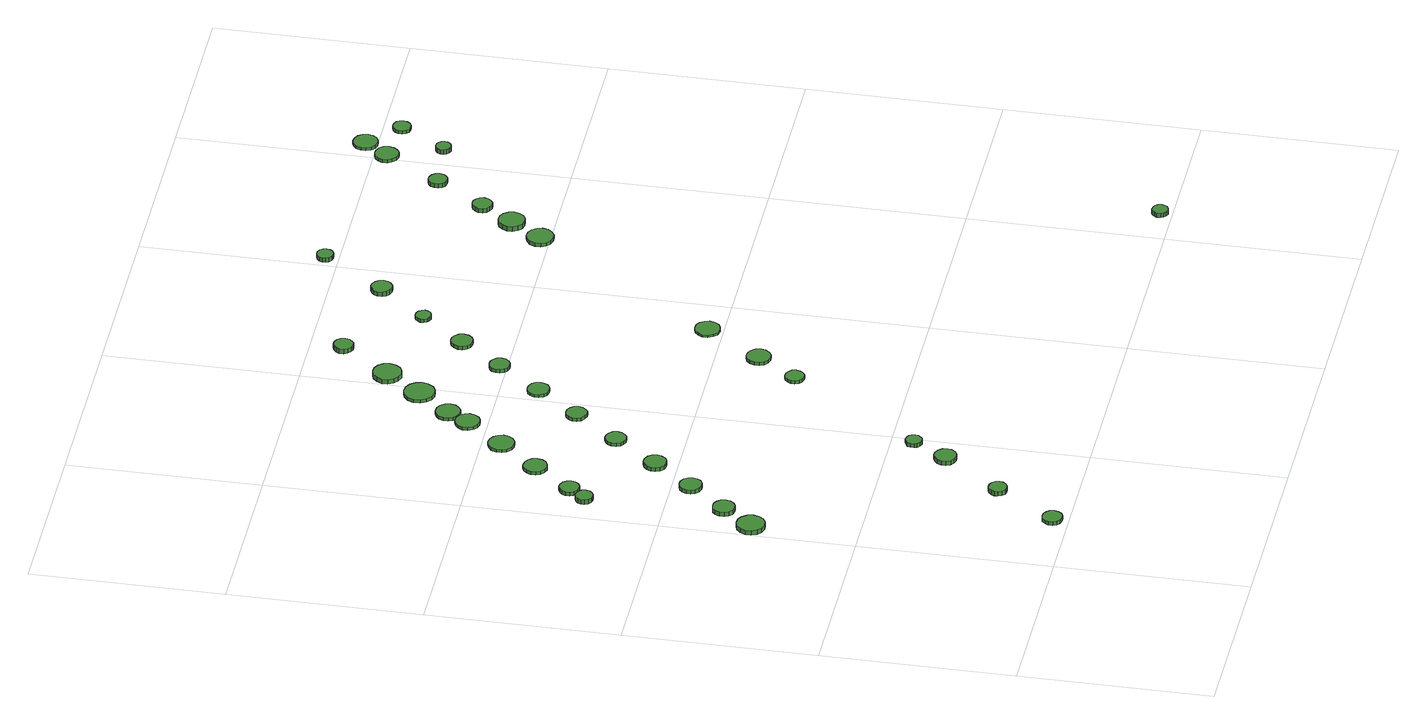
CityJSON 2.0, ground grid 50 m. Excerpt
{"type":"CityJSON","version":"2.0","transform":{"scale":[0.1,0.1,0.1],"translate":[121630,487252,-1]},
"CityObjects":{
"tree1":{"type":"SolitaryVegetationObject","attributes":{"function":"something"},"geometry":[{"type":"MultiSurface","lod":"1","boundaries":[[[0,1,2,3,4,5,6,7,8,9,10,11,12,13,14]],[[15,16,17,18,19,20,21,22,23,24,25,26,27,28,29]],[[0,29,28,1]],[[1,28,27,2]],[[2,27,26,3]],[[3,26,25,4]],[[4,25,24,5]],[[5,24,23,6]],[[6,23,22,7]],[[7,22,21,8]],[[8,21,20,9]],[[9,20,19,10]],[[10,19,18,11]],[[11,18,17,12]],[[12,17,16,13]],[[13,16,15,14]],[[14,15,29,0]]]}]},
"tree2":{"type":"SolitaryVegetationObject","attributes":{"function":"something"},"geometry":[{"type":"MultiSurface","lod":"1","boundaries":[[[30,31,32,33,34,35,36,37,38,39,40,41,42,43,44]],[[45,46,47,48,49,50,51,52,53,54,55,56,57,58,59]],[[30,59,58,31]],[[31,58,57,32]],[[32,57,56,33]],[[33,56,55,34]],[[34,55,54,35]],[[35,54,53,36]],[[36,53,52,37]],[[37,52,51,38]],[[38,51,50,39]],[[39,50,49,40]],[[40,49,48,41]],[[41,48,47,42]],[[42,47,46,43]],[[43,46,45,44]],[[44,45,59,30]]]}]},
"tree3":{"type":"SolitaryVegetationObject","attributes":{"function":"something"},"geometry":[{"type":"MultiSurface","lod":"1","boundaries":[[[60,61,62,63,64,65,66,67,68,69,70,71,72,73,74]],[[75,76,77,78,79,80,81,82,83,84,85,86,87,88,89]],[[60,89,88,61]],[[61,88,87,62]],[[62,87,86,63]],[[63,86,85,64]],[[64,85,84,65]],[[65,84,83,66]],[[66,83,82,67]],[[67,82,81,68]],[[68,81,80,69]],[[69,80,79,70]],[[70,79,78,71]],[[71,78,77,72]],[[72,77,76,73]],[[73,76,75,74]],[[74,75,89,60]]]}]},
"tree4":{"type":"SolitaryVegetationObject","attributes":{"function":"something"},"geometry":[{"type":"MultiSurface","lod":"1","boundaries":[[[90,91,92,93,94,95,96,97,98,99,100,101,102,103,104]],[[105,106,107,108,109,110,111,112,113,114,115,116,117,118,119]],[[90,119,118,91]],[[91,118,117,92]],[[92,117,116,93]],[[93,116,115,94]],[[94,115,114,95]],[[95,114,113,96]],[[96,113,112,97]],[[97,112,111,98]],[[98,111,110,99]],[[99,110,109,100]],[[100,109,108,101]],[[101,108,107,102]],[[102,107,106,103]],[[103,106,105,104]],[[104,105,119,90]]]}]},
"tree5":{"type":"SolitaryVegetationObject","attributes":{"function":"something"},"geometry":[{"type":"MultiSurface","lod":"1","boundaries":[[[120,121,122,123,124,125,126,127,128,129,130,131,132,133,134]],[[135,136,137,138,139,140,141,142,143,144,145,146,147,148,149]],[[120,149,148,121]],[[121,148,147,122]],[[122,147,146,123]],[[123,146,145,124]],[[124,145,144,125]],[[125,144,143,126]],[[126,143,142,127]],[[127,142,141,128]],[[128,141,140,129]],[[129,140,139,130]],[[130,139,138,131]],[[131,138,137,132]],[[132,137,136,133]],[[133,136,135,134]],[[134,135,149,120]]]}]},
"tree6":{"type":"SolitaryVegetationObject","attributes":{"function":"something"},"geometry":[{"type":"MultiSurface","lod":"1","boundaries":[[[150,151,152,153,154,155,156,157,158,159,160,161,162,163,164]],[[165,166,167,168,169,170,171,172,173,174,175,176,177,178,179]],[[150,179,178,151]],[[151,178,177,152]],[[152,177,176,153]],[[153,176,175,154]],[[154,175,174,155]],[[155,174,173,156]],[[156,173,172,157]],[[157,172,171,158]],[[158,171,170,159]],[[159,170,169,160]],[[160,169,168,161]],[[161,168,167,162]],[[162,167,166,163]],[[163,166,165,164]],[[164,165,179,150]]]}]},
"tree7":{"type":"SolitaryVegetationObject","attributes":{"function":"something"},"geometry":[{"type":"MultiSurface","lod":"1","boundaries":[[[180,181,182,183,184,185,186,187,188,189,190,191,192,193,194]],[[195,196,197,198,199,200,201,202,203,204,205,206,207,208,209]],[[180,209,208,181]],[[181,208,207,182]],[[182,207,206,183]],[[183,206,205,184]],[[184,205,204,185]],[[185,204,203,186]],[[186,203,202,187]],[[187,202,201,188]],[[188,201,200,189]],[[189,200,199,190]],[[190,199,198,191]],[[191,198,197,192]],[[192,197,196,193]],[[193,196,195,194]],[[194,195,209,180]]]}]},
"tree8":{"type":"SolitaryVegetationObject","attributes":{"function":"something"},"geometry":[{"type":"MultiSurface","lod":"1","boundaries":[[[210,211,212,213,214,215,216,217,218,219,220,221,222,223,224]],[[225,226,227,228,229,230,231,232,233,234,235,236,237,238,239]],[[210,239,238,211]],[[211,238,237,212]],[[212,237,236,213]],[[213,236,235,214]],[[214,235,234,215]],[[215,234,233,216]],[[216,233,232,217]],[[217,232,231,218]],[[218,231,230,219]],[[219,230,229,220]],[[220,229,228,221]],[[221,228,227,222]],[[222,227,226,223]],[[223,226,225,224]],[[224,225,239,210]]]}]},
"tree9":{"type":"SolitaryVegetationObject","attributes":{"function":"something"},"geometry":[{"type":"MultiSurface","lod":"1","boundaries":[[[240,241,242,243,244,245,246,247,248,249,250,251,252,253,254]],[[255,256,257,258,259,260,261,262,263,264,265,266,267,268,269]],[[240,269,268,241]],[[241,268,267,242]],[[242,267,266,243]],[[243,266,265,244]],[[244,265,264,245]],[[245,264,263,246]],[[246,263,262,247]],[[247,262,261,248]],[[248,261,260,249]],[[249,260,259,250]],[[250,259,258,251]],[[251,258,257,252]],[[252,257,256,253]],[[253,256,255,254]],[[254,255,269,240]]]}]},
"tree10":{"type":"SolitaryVegetationObject","attributes":{"function":"something"},"geometry":[{"type":"MultiSurface","lod":"1","boundaries":[[[270,271,272,273,274,275,276,277,278,279,280,281,282,283,284]],[[285,286,287,288,289,290,291,292,293,294,295,296,297,298,299]],[[270,299,298,271]],[[271,298,297,272]],[[272,297,296,273]],[[273,296,295,274]],[[274,295,294,275]],[[275,294,293,276]],[[276,293,292,277]],[[277,292,291,278]],[[278,291,290,279]],[[279,290,289,280]],[[280,289,288,281]],[[281,288,287,282]],[[282,287,286,283]],[[283,286,285,284]],[[284,285,299,270]]]}]},
"tree11":{"type":"SolitaryVegetationObject","attributes":{"function":"something"},"geometry":[{"type":"MultiSurface","lod":"1","boundaries":[[[300,301,302,303,304,305,306,307,308,309,310,311,312,313,314]],[[315,316,317,318,319,320,321,322,323,324,325,326,327,328,329]],[[300,329,328,301]],[[301,328,327,302]],[[302,327,326,303]],[[303,326,325,304]],[[304,325,324,305]],[[305,324,323,306]],[[306,323,322,307]],[[307,322,321,308]],[[308,321,320,309]],[[309,320,319,310]],[[310,319,318,311]],[[311,318,317,312]],[[312,317,316,313]],[[313,316,315,314]],[[314,315,329,300]]]}]},
"tree12":{"type":"SolitaryVegetationObject","attributes":{"function":"something"},"geometry":[{"type":"MultiSurface","lod":"1","boundaries":[[[330,331,332,333,334,335,336,337,338,339,340,341,342,343,344]],[[345,346,347,348,349,350,351,352,353,354,355,356,357,358,359]],[[330,359,358,331]],[[331,358,357,332]],[[332,357,356,333]],[[333,356,355,334]],[[334,355,354,335]],[[335,354,353,336]],[[336,353,352,337]],[[337,352,351,338]],[[338,351,350,339]],[[339,350,349,340]],[[340,349,348,341]],[[341,348,347,342]],[[342,347,346,343]],[[343,346,345,344]],[[344,345,359,330]]]}]},
"tree13":{"type":"SolitaryVegetationObject","attributes":{"function":"something"},"geometry":[{"type":"MultiSurface","lod":"1","boundaries":[[[360,361,362,363,364,365,366,367,368,369,370,371,372,373,374]],[[375,376,377,378,379,380,381,382,383,384,385,386,387,388,389]],[[360,389,388,361]],[[361,388,387,362]],[[362,387,386,363]],[[363,386,385,364]],[[364,385,384,365]],[[365,384,383,366]],[[366,383,382,367]],[[367,382,381,368]],[[368,381,380,369]],[[369,380,379,370]],[[370,379,378,371]],[[371,378,377,372]],[[372,377,376,373]],[[373,376,375,374]],[[374,375,389,360]]]}]},
"tree14":{"type":"SolitaryVegetationObject","attributes":{"function":"something"},"geometry":[{"type":"MultiSurface","lod":"1","boundaries":[[[390,391,392,393,394,395,396,397,398,399,400,401,402,403,404]],[[405,406,407,408,409,410,411,412,413,414,415,416,417,418,419]],[[390,419,418,391]],[[391,418,417,392]],[[392,417,416,393]],[[393,416,415,394]],[[394,415,414,395]],[[395,414,413,396]],[[396,413,412,397]],[[397,412,411,398]],[[398,411,410,399]],[[399,410,409,400]],[[400,409,408,401]],[[401,408,407,402]],[[402,407,406,403]],[[403,406,405,404]],[[404,405,419,390]]]}]},
"tree15":{"type":"SolitaryVegetationObject","attributes":{"function":"something"},"geometry":[{"type":"MultiSurface","lod":"1","boundaries":[[[420,421,422,423,424,425,426,427,428,429,430,431,432,433,434]],[[435,436,437,438,439,440,441,442,443,444,445,446,447,448,449]],[[420,449,448,421]],[[421,448,447,422]],[[422,447,446,423]],[[423,446,445,424]],[[424,445,444,425]],[[425,444,443,426]],[[426,443,442,427]],[[427,442,441,428]],[[428,441,440,429]],[[429,440,439,430]],[[430,439,438,431]],[[431,438,437,432]],[[432,437,436,433]],[[433,436,435,434]],[[434,435,449,420]]]}]},
"tree16":{"type":"SolitaryVegetationObject","attributes":{"function":"something"},"geometry":[{"type":"MultiSurface","lod":"1","boundaries":[[[450,451,452,453,454,455,456,457,458,459,460,461,462,463,464]],[[465,466,467,468,469,470,471,472,473,474,475,476,477,478,479]],[[450,479,478,451]],[[451,478,477,452]],[[452,477,476,453]],[[453,476,475,454]],[[454,475,474,455]],[[455,474,473,456]],[[456,473,472,457]],[[457,472,471,458]],[[458,471,470,459]],[[459,470,469,460]],[[460,469,468,461]],[[461,468,467,462]],[[462,467,466,463]],[[463,466,465,464]],[[464,465,479,450]]]}]},
"tree17":{"type":"SolitaryVegetationObject","attributes":{"function":"something"},"geometry":[{"type":"MultiSurface","lod":"1","boundaries":[[[480,481,482,483,484,485,486,487,488,489,490,491,492,493,494]],[[495,496,497,498,499,500,501,502,503,504,505,506,507,508,509]],[[480,509,508,481]],[[481,508,507,482]],[[482,507,506,483]],[[483,506,505,484]],[[484,505,504,485]],[[485,504,503,486]],[[486,503,502,487]],[[487,502,501,488]],[[488,501,500,489]],[[489,500,499,490]],[[490,499,498,491]],[[491,498,497,492]],[[492,497,496,493]],[[493,496,495,494]],[[494,495,509,480]]]}]},
"tree18":{"type":"SolitaryVegetationObject","attributes":{"function":"something"},"geometry":[{"type":"MultiSurface","lod":"1","boundaries":[[[510,511,512,513,514,515,516,517,518,519,520,521,522,523,524]],[[525,526,527,528,529,530,531,532,533,534,535,536,537,538,539]],[[510,539,538,511]],[[511,538,537,512]],[[512,537,536,513]],[[513,536,535,514]],[[514,535,534,515]],[[515,534,533,516]],[[516,533,532,517]],[[517,532,531,518]],[[518,531,530,519]],[[519,530,529,520]],[[520,529,528,521]],[[521,528,527,522]],[[522,527,526,523]],[[523,526,525,524]],[[524,525,539,510]]]}]},
"tree19":{"type":"SolitaryVegetationObject","attributes":{"function":"something"},"geometry":[{"type":"MultiSurface","lod":"1","boundaries":[[[540,541,542,543,544,545,546,547,548,549,550,551,552,553,554]],[[555,556,557,558,559,560,561,562,563,564,565,566,567,568,569]],[[540,569,568,541]],[[541,568,567,542]],[[542,567,566,543]],[[543,566,565,544]],[[544,565,564,545]],[[545,564,563,546]],[[546,563,562,547]],[[547,562,561,548]],[[548,561,560,549]],[[549,560,559,550]],[[550,559,558,551]],[[551,558,557,552]],[[552,557,556,553]],[[553,556,555,554]],[[554,555,569,540]]]}]},
"tree20":{"type":"SolitaryVegetationObject","attributes":{"function":"something"},"geometry":[{"type":"MultiSurface","lod":"1","boundaries":[[[570,571,572,573,574,575,576,577,578,579,580,581,582,583,584]],[[585,586,587,588,589,590,591,592,593,594,595,596,597,598,599]],[[570,599,598,571]],[[571,598,597,572]],[[572,597,596,573]],[[573,596,595,574]],[[574,595,594,575]],[[575,594,593,576]],[[576,593,592,577]],[[577,592,591,578]],[[578,591,590,579]],[[579,590,589,580]],[[580,589,588,581]],[[581,588,587,582]],[[582,587,586,583]],[[583,586,585,584]],[[584,585,599,570]]]}]},
"tree21":{"type":"SolitaryVegetationObject","attributes":{"function":"something"},"geometry":[{"type":"MultiSurface","lod":"1","boundaries":[[[600,601,602,603,604,605,606,607,608,609,610,611,612,613,614]],[[615,616,617,618,619,620,621,622,623,624,625,626,627,628,629]],[[600,629,628,601]],[[601,628,627,602]],[[602,627,626,603]],[[603,626,625,604]],[[604,625,624,605]],[[605,624,623,606]],[[606,623,622,607]],[[607,622,621,608]],[[608,621,620,609]],[[609,620,619,610]],[[610,619,618,611]],[[611,618,617,612]],[[612,617,616,613]],[[613,616,615,614]],[[614,615,629,600]]]}]},
"tree22":{"type":"SolitaryVegetationObject","attributes":{"function":"something"},"geometry":[{"type":"MultiSurface","lod":"1","boundaries":[[[630,631,632,633,634,635,636,637,638,639,640,641,642,643,644]],[[645,646,647,648,649,650,651,652,653,654,655,656,657,658,659]],[[630,659,658,631]],[[631,658,657,632]],[[632,657,656,633]],[[633,656,655,634]],[[634,655,654,635]],[[635,654,653,636]],[[636,653,652,637]],[[637,652,651,638]],[[638,651,650,639]],[[639,650,649,640]],[[640,649,648,641]],[[641,648,647,642]],[[642,647,646,643]],[[643,646,645,644]],[[644,645,659,630]]]}]},
"tree23":{"type":"SolitaryVegetationObject","attributes":{"function":"something"},"geometry":[{"type":"MultiSurface","lod":"1","boundaries":[[[660,661,662,663,664,665,666,667,668,669,670,671,672,673,674]],[[675,676,677,678,679,680,681,682,683,684,685,686,687,688,689]],[[660,689,688,661]],[[661,688,687,662]],[[662,687,686,663]],[[663,686,685,664]],[[664,685,684,665]],[[665,684,683,666]],[[666,683,682,667]],[[667,682,681,668]],[[668,681,680,669]],[[669,680,679,670]],[[670,679,678,671]],[[671,678,677,672]],[[672,677,676,673]],[[673,676,675,674]],[[674,675,689,660]]]}]},
"tree24":{"type":"SolitaryVegetationObject","attributes":{"function":"something"},"geometry":[{"type":"MultiSurface","lod":"1","boundaries":[[[690,691,692,693,694,695,696,697,698,699,700,701,702,703,704]],[[705,706,707,708,709,710,711,712,713,714,715,716,717,718,719]],[[690,719,718,691]],[[691,718,717,692]],[[692,717,716,693]],[[693,716,715,694]],[[694,715,714,695]],[[695,714,713,696]],[[696,713,712,697]],[[697,712,711,698]],[[698,711,710,699]],[[699,710,709,700]],[[700,709,708,701]],[[701,708,707,702]],[[702,707,706,703]],[[703,706,705,704]],[[704,705,719,690]]]}]},
"tree25":{"type":"SolitaryVegetationObject","attributes":{"function":"something"},"geometry":[{"type":"MultiSurface","lod":"1","boundaries":[[[720,721,722,723,724,725,726,727,728,729,730,731,732,733,734]],[[735,736,737,738,739,740,741,742,743,744,745,746,747,748,749]],[[720,749,748,721]],[[721,748,747,722]],[[722,747,746,723]],[[723,746,745,724]],[[724,745,744,725]],[[725,744,743,726]],[[726,743,742,727]],[[727,742,741,728]],[[728,741,740,729]],[[729,740,739,730]],[[730,739,738,731]],[[731,738,737,732]],[[732,737,736,733]],[[733,736,735,734]],[[734,735,749,720]]]}]},
"tree26":{"type":"SolitaryVegetationObject","attributes":{"function":"something"},"geometry":[{"type":"MultiSurface","lod":"1","boundaries":[[[750,751,752,753,754,755,756,757,758,759,760,761,762,763,764]],[[765,766,767,768,769,770,771,772,773,774,775,776,777,778,779]],[[750,779,778,751]],[[751,778,777,752]],[[752,777,776,753]],[[753,776,775,754]],[[754,775,774,755]],[[755,774,773,756]],[[756,773,772,757]],[[757,772,771,758]],[[758,771,770,759]],[[759,770,769,760]],[[760,769,768,761]],[[761,768,767,762]],[[762,767,766,763]],[[763,766,765,764]],[[764,765,779,750]]]}]},
"tree27":{"type":"SolitaryVegetationObject","attributes":{"function":"something"},"geometry":[{"type":"MultiSurface","lod":"1","boundaries":[[[780,781,782,783,784,785,786,787,788,789,790,791,792,793,794]],[[795,796,797,798,799,800,801,802,803,804,805,806,807,808,809]],[[780,809,808,781]],[[781,808,807,782]],[[782,807,806,783]],[[783,806,805,784]],[[784,805,804,785]],[[785,804,803,786]],[[786,803,802,787]],[[787,802,801,788]],[[788,801,800,789]],[[789,800,799,790]],[[790,799,798,791]],[[791,798,797,792]],[[792,797,796,793]],[[793,796,795,794]],[[794,795,809,780]]]}]},
"tree28":{"type":"SolitaryVegetationObject","attributes":{"function":"something"},"geometry":[{"type":"MultiSurface","lod":"1","boundaries":[[[810,811,812,813,814,815,816,817,818,819,820,821,822,823,824]],[[825,826,827,828,829,830,831,832,833,834,835,836,837,838,839]],[[810,839,838,811]],[[811,838,837,812]],[[812,837,836,813]],[[813,836,835,814]],[[814,835,834,815]],[[815,834,833,816]],[[816,833,832,817]],[[817,832,831,818]],[[818,831,830,819]],[[819,830,829,820]],[[820,829,828,821]],[[821,828,827,822]],[[822,827,826,823]],[[823,826,825,824]],[[824,825,839,810]]]}]},
"tree29":{"type":"SolitaryVegetationObject","attributes":{"function":"something"},"geometry":[{"type":"MultiSurface","lod":"1","boundaries":[[[840,841,842,843,844,845,846,847,848,849,850,851,852,853,854]],[[855,856,857,858,859,860,861,862,863,864,865,866,867,868,869]],[[840,869,868,841]],[[841,868,867,842]],[[842,867,866,843]],[[843,866,865,844]],[[844,865,864,845]],[[845,864,863,846]],[[846,863,862,847]],[[847,862,861,848]],[[848,861,860,849]],[[849,860,859,850]],[[850,859,858,851]],[[851,858,857,852]],[[852,857,856,853]],[[853,856,855,854]],[[854,855,869,840]]]}]},
"tree30":{"type":"SolitaryVegetationObject","attributes":{"function":"something"},"geometry":[{"type":"MultiSurface","lod":"1","boundaries":[[[870,871,872,873,874,875,876,877,878,879,880,881,882,883,884]],[[885,886,887,888,889,890,891,892,893,894,895,896,897,898,899]],[[870,899,898,871]],[[871,898,897,872]],[[872,897,896,873]],[[873,896,895,874]],[[874,895,894,875]],[[875,894,893,876]],[[876,893,892,877]],[[877,892,891,878]],[[878,891,890,879]],[[879,890,889,880]],[[880,889,888,881]],[[881,888,887,882]],[[882,887,886,883]],[[883,886,885,884]],[[884,885,899,870]]]}]},
"tree31":{"type":"SolitaryVegetationObject","attributes":{"function":"something"},"geometry":[{"type":"MultiSurface","lod":"1","boundaries":[[[900,901,902,903,904,905,906,907,908,909,910,911,912,913,914]],[[915,916,917,918,919,920,921,922,923,924,925,926,927,928,929]],[[900,929,928,901]],[[901,928,927,902]],[[902,927,926,903]],[[903,926,925,904]],[[904,925,924,905]],[[905,924,923,906]],[[906,923,922,907]],[[907,922,921,908]],[[908,921,920,909]],[[909,920,919,910]],[[910,919,918,911]],[[911,918,917,912]],[[912,917,916,913]],[[913,916,915,914]],[[914,915,929,900]]]}]},
"tree32":{"type":"SolitaryVegetationObject","attributes":{"function":"something"},"geometry":[{"type":"MultiSurface","lod":"1","boundaries":[[[930,931,932,933,934,935,936,937,938,939,940,941,942,943,944]],[[945,946,947,948,949,950,951,952,953,954,955,956,957,958,959]],[[930,959,958,931]],[[931,958,957,932]],[[932,957,956,933]],[[933,956,955,934]],[[934,955,954,935]],[[935,954,953,936]],[[936,953,952,937]],[[937,952,951,938]],[[938,951,950,939]],[[939,950,949,940]],[[940,949,948,941]],[[941,948,947,942]],[[942,947,946,943]],[[943,946,945,944]],[[944,945,959,930]]]}]},
"tree33":{"type":"SolitaryVegetationObject","attributes":{"function":"something"},"geometry":[{"type":"MultiSurface","lod":"1","boundaries":[[[960,961,962,963,964,965,966,967,968,969,970,971,972,973,974]],[[975,976,977,978,979,980,981,982,983,984,985,986,987,988,989]],[[960,989,988,961]],[[961,988,987,962]],[[962,987,986,963]],[[963,986,985,964]],[[964,985,984,965]],[[965,984,983,966]],[[966,983,982,967]],[[967,982,981,968]],[[968,981,980,969]],[[969,980,979,970]],[[970,979,978,971]],[[971,978,977,972]],[[972,977,976,973]],[[973,976,975,974]],[[974,975,989,960]]]}]},
"tree34":{"type":"SolitaryVegetationObject","attributes":{"function":"something"},"geometry":[{"type":"MultiSurface","lod":"1","boundaries":[[[990,991,992,993,994,995,996,997,998,999,1000,1001,1002,1003,1004]],[[1005,1006,1007,1008,1009,1010,1011,1012,1013,1014,1015,1016,1017,1018,1019]],[[990,1019,1018,991]],[[991,1018,1017,992]],[[992,1017,1016,993]],[[993,1016,1015,994]],[[994,1015,1014,995]],[[995,1014,1013,996]],[[996,1013,1012,997]],[[997,1012,1011,998]],[[998,1011,1010,999]],[[999,1010,1009,1000]],[[1000,1009,1008,1001]],[[1001,1008,1007,1002]],[[1002,1007,1006,1003]],[[1003,1006,1005,1004]],[[1004,1005,1019,990]]]}]},
"tree35":{"type":"SolitaryVegetationObject","attributes":{"function":"something"},"geometry":[{"type":"MultiSurface","lod":"1","boundaries":[[[1020,1021,1022,1023,1024,1025,1026,1027,1028,1029,1030,1031,1032,1033,1034]],[[1035,1036,1037,1038,1039,1040,1041,1042,1043,1044,1045,1046,1047,1048,1049]],[[1020,1049,1048,1021]],[[1021,1048,1047,1022]],[[1022,1047,1046,1023]],[[1023,1046,1045,1024]],[[1024,1045,1044,1025]],[[1025,1044,1043,1026]],[[1026,1043,1042,1027]],[[1027,1042,1041,1028]],[[1028,1041,1040,1029]],[[1029,1040,1039,1030]],[[1030,1039,1038,1031]],[[1031,1038,1037,1032]],[[1032,1037,1036,1033]],[[1033,1036,1035,1034]],[[1034,1035,1049,1020]]]}]},
"tree36":{"type":"SolitaryVegetationObject","attributes":{"function":"something"},"geometry":[{"type":"MultiSurface","lod":"1","boundaries":[[[1050,1051,1052,1053,1054,1055,1056,1057,1058,1059,1060,1061,1062,1063,1064]],[[1065,1066,1067,1068,1069,1070,1071,1072,1073,1074,1075,1076,1077,1078,1079]],[[1050,1079,1078,1051]],[[1051,1078,1077,1052]],[[1052,1077,1076,1053]],[[1053,1076,1075,1054]],[[1054,1075,1074,1055]],[[1055,1074,1073,1056]],[[1056,1073,1072,1057]],[[1057,1072,1071,1058]],[[1058,1071,1070,1059]],[[1059,1070,1069,1060]],[[1060,1069,1068,1061]],[[1061,1068,1067,1062]],[[1062,1067,1066,1063]],[[1063,1066,1065,1064]],[[1064,1065,1079,1050]]]}]},
"tree37":{"type":"SolitaryVegetationObject","attributes":{"function":"something"},"geometry":[{"type":"MultiSurface","lod":"1","boundaries":[[[1080,1081,1082,1083,1084,1085,1086,1087,1088,1089,1090,1091,1092,1093,1094]],[[1095,1096,1097,1098,1099,1100,1101,1102,1103,1104,1105,1106,1107,1108,1109]],[[1080,1109,1108,1081]],[[1081,1108,1107,1082]],[[1082,1107,1106,1083]],[[1083,1106,1105,1084]],[[1084,1105,1104,1085]],[[1085,1104,1103,1086]],[[1086,1103,1102,1087]],[[1087,1102,1101,1088]],[[1088,1101,1100,1089]],[[1089,1100,1099,1090]],[[1090,1099,1098,1091]],[[1091,1098,1097,1092]],[[1092,1097,1096,1093]],[[1093,1096,1095,1094]],[[1094,1095,1109,1080]]]}]}
},
"vertices":[
[236,42,16],[234,53,16],[228,61,16],[218,67,16],[208,68,16],[197,65,16],[189,57,16],[185,48,16],[185,37,16],[189,27,16],[197,20,16],[208,17,16],[218,18,16],[228,23,16],[234,32,16],[234,32,6],[228,23,6],[218,18,6],[208,17,6],[197,20,6],[189,27,6],[185,37,6],[185,48,6],[189,57,6],[197,65,6],[208,68,6],[218,67,6],[228,61,6],[234,53,6],[236,42,6],
[76,773,18],[73,788,18],[64,800,18],[51,808,18],[36,809,18],[22,805,18],[11,795,18],[5,781,18],[5,766,18],[11,752,18],[22,742,18],[36,737,18],[51,739,18],[64,746,18],[73,759,18],[73,759,6],[64,746,6],[51,739,6],[36,737,6],[22,742,6],[11,752,6],[5,766,6],[5,781,6],[11,795,6],[22,805,6],[36,809,6],[51,808,6],[64,800,6],[73,788,6],[76,773,6],
[130,853,18],[128,865,18],[121,874,18],[111,880,18],[99,881,18],[88,878,18],[79,870,18],[74,859,18],[74,847,18],[79,836,18],[88,828,18],[99,825,18],[111,826,18],[121,832,18],[128,841,18],[128,841,6],[121,832,6],[111,826,6],[99,825,6],[88,828,6],[79,836,6],[74,847,6],[74,859,6],[79,870,6],[88,878,6],[99,881,6],[111,880,6],[121,874,6],[128,865,6],[130,853,6],
[332,198,22],[330,208,22],[324,216,22],[315,221,22],[306,222,22],[296,219,22],[289,212,22],[285,203,22],[285,194,22],[289,185,22],[296,178,22],[306,175,22],[315,176,22],[324,181,22],[330,189,22],[330,189,9],[324,181,9],[315,176,9],[306,175,9],[296,178,9],[289,185,9],[285,194,9],[285,203,9],[289,212,9],[296,219,9],[306,222,9],[315,221,9],[324,216,9],[330,208,9],[332,198,9],
[106,1203,21],[104,1212,21],[98,1219,21],[90,1224,21],[81,1225,21],[72,1222,21],[65,1216,21],[61,1207,21],[61,1198,21],[65,1189,21],[72,1183,21],[81,1180,21],[90,1181,21],[98,1186,21],[104,1193,21],[104,1193,8],[98,1186,8],[90,1181,8],[81,1180,8],[72,1183,8],[65,1189,8],[61,1198,8],[61,1207,8],[65,1216,8],[72,1222,8],[81,1225,8],[90,1224,8],[98,1219,8],[104,1212,8],[106,1203,8],
[215,953,17],[213,964,17],[206,974,17],[195,980,17],[184,981,17],[172,977,17],[163,969,17],[158,959,17],[158,947,17],[163,936,17],[172,928,17],[184,924,17],[195,925,17],[206,931,17],[213,941,17],[213,941,6],[206,931,6],[195,925,6],[184,924,6],[172,928,6],[163,936,6],[158,947,6],[158,959,6],[163,969,6],[172,977,6],[184,981,6],[195,980,6],[206,974,6],[213,964,6],[215,953,6],
[144,1247,18],[142,1257,18],[136,1266,18],[126,1271,18],[116,1273,18],[105,1269,18],[97,1262,18],[93,1252,18],[93,1241,18],[97,1232,18],[105,1224,18],[116,1221,18],[126,1222,18],[136,1228,18],[142,1236,18],[142,1236,8],[136,1228,8],[126,1222,8],[116,1221,8],[105,1224,8],[97,1232,8],[93,1241,8],[93,1252,8],[97,1262,8],[105,1269,8],[116,1273,8],[126,1271,8],[136,1266,8],[142,1257,8],[144,1247,8],
[451,352,23],[449,364,23],[441,374,23],[431,380,23],[419,381,23],[408,377,23],[399,369,23],[394,358,23],[394,346,23],[399,335,23],[408,327,23],[419,324,23],[431,325,23],[441,331,23],[449,341,23],[449,341,11],[441,331,11],[431,325,11],[419,324,11],[408,327,11],[399,335,11],[394,346,11],[394,358,11],[399,369,11],[408,377,11],[419,381,11],[431,380,11],[441,374,11],[449,364,11],[451,352,11],
[298,1058,18],[296,1070,18],[289,1080,18],[278,1086,18],[266,1087,18],[254,1083,18],[245,1075,18],[240,1064,18],[240,1052,18],[245,1040,18],[254,1032,18],[266,1029,18],[278,1030,18],[289,1036,18],[296,1046,18],[296,1046,7],[289,1036,7],[278,1030,7],[266,1029,7],[254,1032,7],[245,1040,7],[240,1052,7],[240,1064,7],[245,1075,7],[254,1083,7],[266,1087,7],[278,1086,7],[289,1080,7],[296,1070,7],[298,1058,7],
[228,1348,18],[225,1360,18],[218,1370,18],[207,1376,18],[194,1378,18],[182,1374,18],[173,1365,18],[168,1354,18],[168,1341,18],[173,1330,18],[182,1321,18],[194,1317,18],[207,1319,18],[218,1325,18],[225,1335,18],[225,1335,9],[218,1325,9],[207,1319,9],[194,1317,9],[182,1321,9],[173,1330,9],[168,1341,9],[168,1354,9],[173,1365,9],[182,1374,9],[194,1378,9],[207,1376,9],[218,1370,9],[225,1360,9],[228,1348,9],
[507,444,17],[505,453,17],[500,460,17],[493,464,17],[484,465,17],[476,462,17],[469,457,17],[466,449,17],[466,440,17],[469,432,17],[476,426,17],[484,423,17],[493,424,17],[500,429,17],[505,436,17],[505,436,6],[500,429,6],[493,424,6],[484,423,6],[476,426,6],[469,432,6],[466,440,6],[466,449,6],[469,457,6],[476,462,6],[484,465,6],[493,464,6],[500,460,6],[505,453,6],[507,444,6],
[385,1174,17],[383,1185,17],[376,1194,17],[367,1199,17],[355,1201,17],[345,1197,17],[337,1190,17],[332,1180,17],[332,1168,17],[337,1158,17],[345,1151,17],[355,1147,17],[367,1148,17],[376,1154,17],[383,1163,17],[383,1163,8],[376,1154,8],[367,1148,8],[355,1147,8],[345,1151,8],[337,1158,8],[332,1168,8],[332,1180,8],[337,1190,8],[345,1197,8],[355,1201,8],[367,1199,8],[376,1194,8],[383,1185,8],[385,1174,8],
[316,1449,18],[313,1463,18],[305,1474,18],[293,1481,18],[279,1483,18],[266,1478,18],[255,1469,18],[250,1456,18],[250,1442,18],[255,1430,18],[266,1420,18],[279,1416,18],[293,1417,18],[305,1424,18],[313,1436,18],[313,1436,10],[305,1424,10],[293,1417,10],[279,1416,10],[266,1420,10],[255,1430,10],[250,1442,10],[250,1456,10],[255,1469,10],[266,1478,10],[279,1483,10],[293,1481,10],[305,1474,10],[313,1463,10],[316,1449,10],
[396,1550,18],[393,1563,18],[385,1574,18],[374,1580,18],[361,1582,18],[348,1577,18],[339,1569,18],[333,1557,18],[333,1543,18],[339,1531,18],[348,1523,18],[361,1518,18],[374,1520,18],[385,1526,18],[393,1537,18],[393,1537,10],[385,1526,10],[374,1520,10],[361,1518,10],[348,1523,10],[339,1531,10],[333,1543,10],[333,1557,10],[339,1569,10],[348,1577,10],[361,1582,10],[374,1580,10],[385,1574,10],[393,1563,10],[396,1550,10],
[477,1290,18],[475,1301,18],[468,1310,18],[459,1316,18],[447,1317,18],[437,1314,18],[428,1306,18],[424,1296,18],[424,1285,18],[428,1274,18],[437,1267,18],[447,1263,18],[459,1264,18],[468,1270,18],[475,1279,18],[475,1279,9],[468,1270,9],[459,1264,9],[447,1263,9],[437,1267,9],[428,1274,9],[424,1285,9],[424,1296,9],[428,1306,9],[437,1314,9],[447,1317,9],[459,1316,9],[468,1310,9],[475,1301,9],[477,1290,9],
[430,1605,18],[427,1618,18],[419,1629,18],[408,1636,18],[395,1637,18],[382,1633,18],[372,1624,18],[367,1612,18],[367,1599,18],[372,1587,18],[382,1578,18],[395,1574,18],[408,1575,18],[419,1582,18],[427,1592,18],[427,1592,9],[419,1582,9],[408,1575,9],[395,1574,9],[382,1578,9],[372,1587,9],[367,1599,9],[367,1612,9],[372,1624,9],[382,1633,9],[395,1637,9],[408,1636,9],[419,1629,9],[427,1618,9],[430,1605,9],
[743,789,14],[741,799,14],[734,807,14],[726,812,14],[715,813,14],[706,810,14],[698,803,14],[694,794,14],[694,784,14],[698,774,14],[706,767,14],[715,764,14],[726,765,14],[734,770,14],[741,779,14],[741,779,6],[734,770,6],[726,765,6],[715,764,6],[706,767,6],[698,774,6],[694,784,6],[694,794,6],[698,803,6],[706,810,6],[715,813,6],[726,812,6],[734,807,6],[741,799,6],[743,789,6],
[568,1403,17],[566,1415,17],[559,1424,17],[548,1430,17],[537,1431,17],[525,1428,17],[517,1420,17],[512,1409,17],[512,1397,17],[517,1386,17],[525,1378,17],[537,1375,17],[548,1376,17],[559,1382,17],[566,1392,17],[566,1392,9],[559,1382,9],[548,1376,9],[537,1375,9],[525,1378,9],[517,1386,9],[512,1397,9],[512,1409,9],[517,1420,9],[525,1428,9],[537,1431,9],[548,1430,9],[559,1424,9],[566,1415,9],[568,1403,9],
[512,1692,18],[508,1708,18],[499,1721,18],[484,1729,18],[468,1731,18],[452,1726,18],[440,1715,18],[433,1700,18],[433,1683,18],[440,1668,18],[452,1657,18],[468,1652,18],[484,1654,18],[499,1662,18],[508,1676,18],[508,1676,9],[499,1662,9],[484,1654,9],[468,1652,9],[452,1657,9],[440,1668,9],[433,1683,9],[433,1700,9],[440,1715,9],[452,1726,9],[468,1731,9],[484,1729,9],[499,1721,9],[508,1708,9],[512,1692,9],
[821,893,14],[818,906,14],[810,916,14],[799,923,14],[786,924,14],[774,920,14],[764,911,14],[759,899,14],[759,886,14],[764,874,14],[774,866,14],[786,862,14],[799,863,14],[810,870,14],[818,880,14],[818,880,6],[810,870,6],[799,863,6],[786,862,6],[774,866,6],[764,874,6],[759,886,6],[759,899,6],[764,911,6],[774,920,6],[786,924,6],[799,923,6],[810,916,6],[818,906,6],[821,893,6],
[576,1786,21],[573,1801,21],[564,1813,21],[551,1821,21],[536,1822,21],[521,1818,21],[510,1807,21],[503,1793,21],[503,1778,21],[510,1764,21],[521,1754,21],[536,1749,21],[551,1751,21],[564,1758,21],[573,1771,21],[573,1771,9],[564,1758,9],[551,1751,9],[536,1749,9],[521,1754,9],[510,1764,9],[503,1778,9],[503,1793,9],[510,1807,9],[521,1818,9],[536,1822,9],[551,1821,9],[564,1813,9],[573,1801,9],[576,1786,9],
[656,1518,18],[654,1529,18],[647,1538,18],[638,1543,18],[627,1544,18],[616,1541,18],[608,1534,18],[604,1524,18],[604,1513,18],[608,1503,18],[616,1495,18],[627,1492,18],[638,1493,18],[647,1499,18],[654,1507,18],[654,1507,8],[647,1499,8],[638,1493,8],[627,1492,8],[616,1495,8],[608,1503,8],[604,1513,8],[604,1524,8],[608,1534,8],[616,1541,8],[627,1544,8],[638,1543,8],[647,1538,8],[654,1529,8],[656,1518,8],
[922,1041,13],[919,1054,13],[911,1065,13],[900,1072,13],[887,1073,13],[874,1069,13],[864,1060,13],[858,1048,13],[858,1035,13],[864,1022,13],[874,1013,13],[887,1009,13],[900,1011,13],[911,1017,13],[919,1028,13],[919,1028,7],[911,1017,7],[900,1011,7],[887,1009,7],[874,1013,7],[864,1022,7],[858,1035,7],[858,1048,7],[864,1060,7],[874,1069,7],[887,1073,7],[900,1072,7],[911,1065,7],[919,1054,7],[922,1041,7],
[747,1630,17],[744,1642,17],[737,1651,17],[727,1657,17],[715,1658,17],[704,1655,17],[695,1647,17],[690,1636,17],[690,1624,17],[695,1613,17],[704,1605,17],[715,1602,17],[727,1603,17],[737,1609,17],[744,1618,17],[744,1618,8],[737,1609,8],[727,1603,8],[715,1602,8],[704,1605,8],[695,1613,8],[690,1624,8],[690,1636,8],[695,1647,8],[704,1655,8],[715,1658,8],[727,1657,8],[737,1651,8],[744,1642,8],[747,1630,8],
[666,1915,22],[664,1926,22],[658,1934,22],[649,1939,22],[638,1940,22],[629,1937,22],[621,1930,22],[616,1921,22],[616,1910,22],[621,1901,22],[629,1894,22],[638,1890,22],[649,1891,22],[658,1897,22],[664,1905,22],[664,1905,9],[658,1897,9],[649,1891,9],[638,1890,9],[629,1894,9],[621,1901,9],[616,1910,9],[616,1921,9],[621,1930,9],[629,1937,9],[638,1940,9],[649,1939,9],[658,1934,9],[664,1926,9],[666,1915,9],
[833,1745,18],[831,1753,18],[826,1760,18],[819,1764,18],[810,1765,18],[802,1763,18],[796,1757,18],[792,1749,18],[792,1741,18],[796,1733,18],[802,1728,18],[810,1725,18],[819,1726,18],[826,1730,18],[831,1737,18],[831,1737,8],[826,1730,8],[819,1726,8],[810,1725,8],[802,1728,8],[796,1733,8],[792,1741,8],[792,1749,8],[796,1757,8],[802,1763,8],[810,1765,8],[819,1764,8],[826,1760,8],[831,1753,8],[833,1745,8],
[937,1869,24],[935,1880,24],[928,1889,24],[919,1895,24],[908,1896,24],[897,1892,24],[889,1885,24],[884,1875,24],[884,1863,24],[889,1853,24],[897,1846,24],[908,1842,24],[919,1843,24],[928,1849,24],[935,1858,24],[935,1858,11],[928,1849,11],[919,1843,11],[908,1842,11],[897,1846,11],[889,1853,11],[884,1863,11],[884,1875,11],[889,1885,11],[897,1892,11],[908,1896,11],[919,1895,11],[928,1889,11],[935,1880,11],[937,1869,11],
[1629,31,23],[1627,39,23],[1622,46,23],[1615,50,23],[1606,51,23],[1598,49,23],[1592,43,23],[1588,35,23],[1588,26,23],[1592,18,23],[1598,13,23],[1606,10,23],[1615,11,23],[1622,15,23],[1627,22,23],[1627,22,11],[1622,15,11],[1615,11,11],[1606,10,11],[1598,13,11],[1592,18,11],[1588,26,11],[1588,35,11],[1592,43,11],[1598,49,11],[1606,51,11],[1615,50,11],[1622,46,11],[1627,39,11],[1629,31,11],
[1050,2034,24],[1049,2042,24],[1043,2050,24],[1036,2054,24],[1027,2055,24],[1019,2052,24],[1012,2046,24],[1009,2038,24],[1009,2030,24],[1012,2022,24],[1019,2016,24],[1027,2013,24],[1036,2014,24],[1043,2018,24],[1049,2025,24],[1049,2025,12],[1043,2018,12],[1036,2014,12],[1027,2013,12],[1019,2016,12],[1012,2022,12],[1009,2030,12],[1009,2038,12],[1012,2046,12],[1019,2052,12],[1027,2055,12],[1036,2054,12],[1043,2050,12],[1049,2042,12],[1050,2034,12],
[1251,1525,17],[1248,1539,17],[1239,1551,17],[1227,1558,17],[1212,1560,17],[1199,1555,17],[1188,1546,17],[1182,1533,17],[1182,1518,17],[1188,1505,17],[1199,1495,17],[1212,1491,17],[1227,1492,17],[1239,1500,17],[1248,1511,17],[1248,1511,7],[1239,1500,7],[1227,1492,7],[1212,1491,7],[1199,1495,7],[1188,1505,7],[1182,1518,7],[1182,1533,7],[1188,1546,7],[1199,1555,7],[1212,1560,7],[1227,1558,7],[1239,1551,7],[1248,1539,7],[1251,1525,7],
[1305,1607,20],[1302,1621,20],[1294,1633,20],[1281,1640,20],[1267,1641,20],[1254,1637,20],[1244,1627,20],[1238,1614,20],[1238,1600,20],[1244,1587,20],[1254,1578,20],[1267,1574,20],[1281,1575,20],[1294,1582,20],[1302,1594,20],[1302,1594,7],[1294,1582,7],[1281,1575,7],[1267,1574,7],[1254,1578,7],[1244,1587,7],[1238,1600,7],[1238,1614,7],[1244,1627,7],[1254,1637,7],[1267,1641,7],[1281,1640,7],[1294,1633,7],[1302,1621,7],[1305,1607,7],
[1349,1692,24],[1346,1702,24],[1340,1710,24],[1331,1716,24],[1321,1717,24],[1311,1713,24],[1303,1706,24],[1299,1697,24],[1299,1686,24],[1303,1677,24],[1311,1670,24],[1321,1666,24],[1331,1667,24],[1340,1673,24],[1346,1681,24],[1346,1681,12],[1340,1673,12],[1331,1667,12],[1321,1666,12],[1311,1670,12],[1303,1677,12],[1299,1686,12],[1299,1697,12],[1303,1706,12],[1311,1713,12],[1321,1717,12],[1331,1716,12],[1340,1710,12],[1346,1702,12],[1349,1692,12],
[1434,1820,25],[1432,1830,25],[1426,1838,25],[1417,1843,25],[1408,1844,25],[1398,1841,25],[1391,1834,25],[1387,1825,25],[1387,1815,25],[1391,1806,25],[1398,1799,25],[1408,1796,25],[1417,1797,25],[1426,1802,25],[1432,1810,25],[1432,1810,13],[1426,1802,13],[1417,1797,13],[1408,1796,13],[1398,1799,13],[1391,1806,13],[1387,1815,13],[1387,1825,13],[1391,1834,13],[1398,1841,13],[1408,1844,13],[1417,1843,13],[1426,1838,13],[1432,1830,13],[1434,1820,13],
[1544,1968,16],[1541,1981,16],[1534,1991,16],[1523,1997,16],[1510,1999,16],[1498,1995,16],[1489,1986,16],[1483,1975,16],[1483,1962,16],[1489,1951,16],[1498,1942,16],[1510,1938,16],[1523,1939,16],[1534,1946,16],[1541,1956,16],[1541,1956,7],[1534,1946,7],[1523,1939,7],[1510,1938,7],[1498,1942,7],[1489,1951,7],[1483,1962,7],[1483,1975,7],[1489,1986,7],[1498,1995,7],[1510,1999,7],[1523,1997,7],[1534,1991,7],[1541,1981,7],[1544,1968,7],
[1583,1835,22],[1581,1842,22],[1576,1849,22],[1569,1853,22],[1561,1854,22],[1554,1851,22],[1548,1846,22],[1544,1839,22],[1544,1831,22],[1548,1823,22],[1554,1818,22],[1561,1815,22],[1569,1816,22],[1576,1820,22],[1581,1827,22],[1581,1827,9],[1576,1820,9],[1569,1816,9],[1561,1815,9],[1554,1818,9],[1548,1823,9],[1544,1831,9],[1544,1839,9],[1548,1846,9],[1554,1851,9],[1561,1854,9],[1569,1853,9],[1576,1849,9],[1581,1842,9],[1583,1835,9],
[1590,2030,15],[1587,2043,15],[1579,2054,15],[1568,2060,15],[1555,2062,15],[1543,2058,15],[1533,2049,15],[1528,2037,15],[1528,2024,15],[1533,2012,15],[1543,2003,15],[1555,1999,15],[1568,2001,15],[1579,2007,15],[1587,2018,15],[1587,2018,7],[1579,2007,7],[1568,2001,7],[1555,1999,7],[1543,2003,7],[1533,2012,7],[1528,2024,7],[1528,2037,7],[1533,2049,7],[1543,2058,7],[1555,2062,7],[1568,2060,7],[1579,2054,7],[1587,2043,7],[1590,2030,7],
[1664,1954,16],[1662,1964,16],[1657,1972,16],[1648,1976,16],[1639,1977,16],[1629,1974,16],[1622,1968,16],[1618,1959,16],[1618,1949,16],[1622,1940,16],[1629,1934,16],[1639,1931,16],[1648,1932,16],[1657,1937,16],[1662,1945,16],[1662,1945,7],[1657,1937,7],[1648,1932,7],[1639,1931,7],[1629,1934,7],[1622,1940,7],[1618,1949,7],[1618,1959,7],[1622,1968,7],[1629,1974,7],[1639,1977,7],[1648,1976,7],[1657,1972,7],[1662,1964,7],[1664,1954,7]
]}
